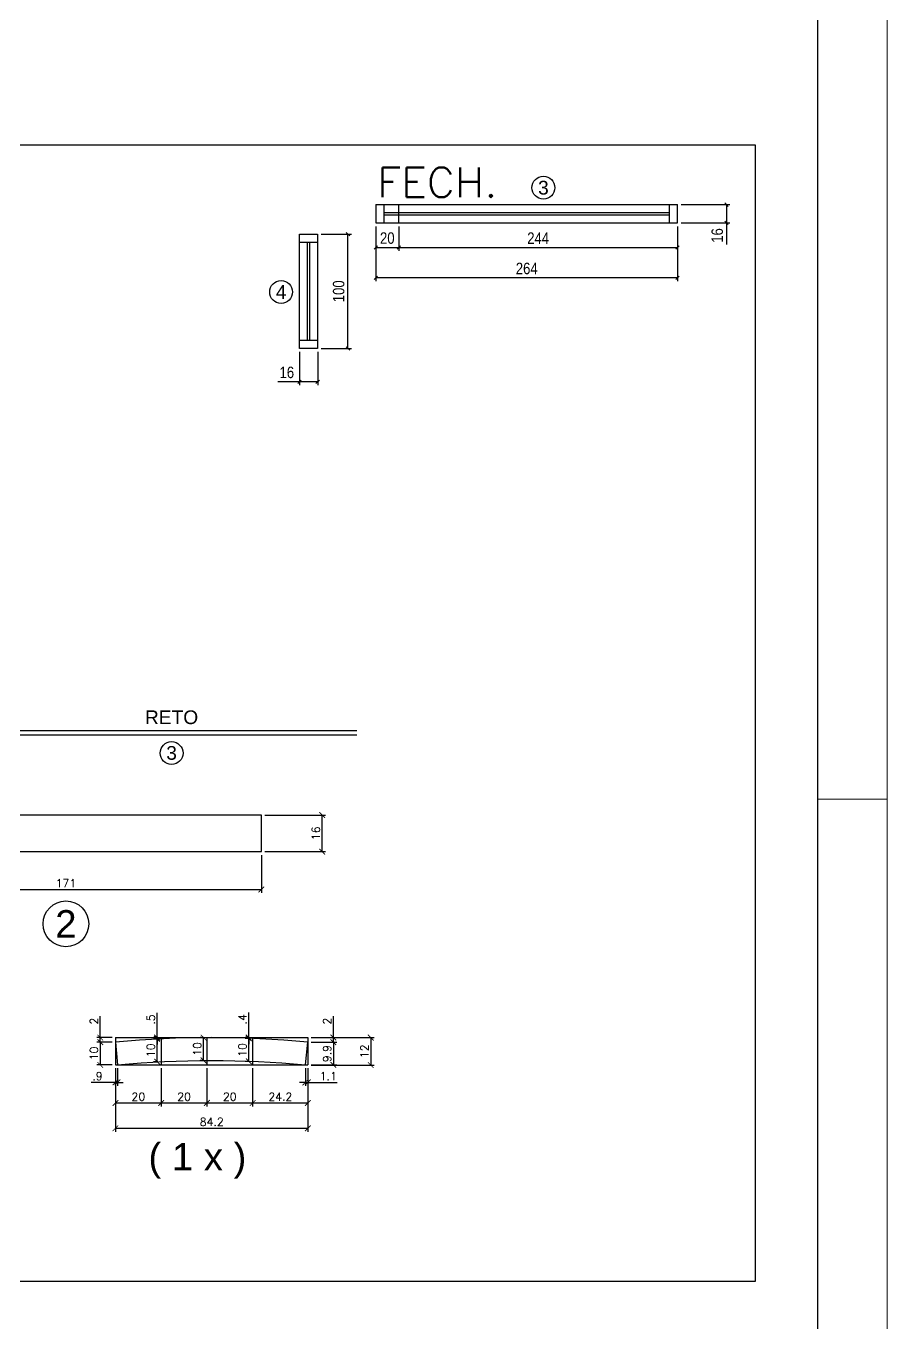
# Model space of a CAD drawing. Extents: x 4150 to 8661, y -614 to 3008.
# Drawn here: x 7908 to 8661, y 739 to 1873 of the extents above; entities that cross this region are included whole.
import ezdxf
from ezdxf.enums import TextEntityAlignment as Align

# ---------------------------------------------------------------- set-up
doc = ezdxf.new("R2010")
doc.units = 0
doc.header["$PDMODE"] = 34
for name, color, linetype in [('COTA', 241, 'Continuous'), ('Painéis', 200, 'Continuous'), ('Romaneio', 10, 'Continuous'), ('SARR_2.2x7', 40, 'Continuous')]:
    doc.layers.add(name, color=color, linetype=linetype)
doc.layers.add('FOLHA', color=255, linetype='Continuous', lineweight=5)
doc.layers.add('Texto Seção', color=7, linetype='Continuous', lineweight=15)
doc.styles.add('ARIAL', font='arial.ttf')
doc.styles.add('COTA TECNICA', font='techl___.ttf', dxfattribs={"height": 10})
doc.styles.add('REGUA-120', font='ROMANS.shx', dxfattribs={"height": 15})
doc.styles.add('ROMANS', font='romans.shx')
doc.dimstyles.new('Cota Seção (2x)', dxfattribs={"dimtxt": 7, "dimasz": 5, "dimexe": 3, "dimexo": 3, "dimgap": 2, "dimtad": 3, "dimdec": 1, "dimlfac": 0.5, "dimzin": 12, "dimdsep": 46, "dimtxsty": 'ROMANS', "dimblk": 'ARCHTICK', "dimcen": 0, "dimclrd": 4, "dimclre": 4, "dimclrt": 1, "dimadec": 1, "dimazin": 3, "dimtfac": 1, "dimtdec": 1, "dimtmove": 0, "dimatfit": 3, "dimldrblk": 'OBLIQUE', "dimfxl": 1, "dimtolj": 1, "dimtzin": 12, "dimarcsym": 0})
doc.dimstyles.new('PAINEL', dxfattribs={"dimtxt": 10, "dimasz": 3, "dimexe": 3, "dimexo": 3, "dimgap": 3, "dimtad": 1, "dimdec": 1, "dimzin": 12, "dimdsep": 46, "dimtxsty": 'COTA TECNICA', "dimblk1": 'OBLIQUE', "dimblk2": 'OBLIQUE', "dimsah": 1, "dimcen": 0.9, "dimclrd": 4, "dimclre": 4, "dimclrt": 240, "dimadec": 1, "dimazin": 3, "dimtfac": 1, "dimtdec": 1, "dimtmove": 0, "dimatfit": 3, "dimfxl": 1, "dimtolj": 1, "dimtzin": 12, "dimarcsym": 0})

# ---------------------------------------------------------------- blocks, each defined once
blk = doc.blocks.new('_ArchTick')
at = {"color": 0, "linetype": 'ByBlock', "const_width": 0.15}
blk.add_lwpolyline([(-0.5, -0.5), (0.5, 0.5)], dxfattribs=at)
blk = doc.blocks.new('*D302')
at = {"layer": 'COTA', "color": 4, "lineweight": -2, "transparency": 16777216}
for p, q in [((7772, 1148), (7772, 1114.9)), ((8114, 1148), (8114, 1114.9)), ((7772, 1117.9), (8114, 1117.9))]:
    blk.add_line(p, q, dxfattribs=at)
at = {"layer": 'Defpoints', "color": 0, "transparency": 16777216}
for p in [(7772, 1151), (8114, 1151), (8114, 1117.9)]:
    blk.add_point(p, dxfattribs=at)
at = {"layer": 'COTA', "color": 4, "lineweight": -2, "transparency": 16777216, "xscale": 5, "yscale": 5, "zscale": 5, "rotation": 180}
blk.add_blockref('_ArchTick', (7772, 1117.9), dxfattribs=at)
at = {"layer": 'COTA', "color": 4, "lineweight": -2, "transparency": 16777216, "xscale": 5, "yscale": 5, "zscale": 5}
blk.add_blockref('_ArchTick', (8114, 1117.9), dxfattribs=at)
at = {"layer": 'COTA', "color": 1, "transparency": 16777216, "insert": (7943, 1123.4), "char_height": 7, "attachment_point": 5, "style": 'ROMANS'}
blk.add_mtext('\\A1;171', dxfattribs=at)
blk = doc.blocks.new('_Oblique')
at = {"color": 0, "linetype": 'ByBlock', "lineweight": -2}
blk.add_line((-0.5, -0.5), (0.5, 0.5), dxfattribs=at)
blk = doc.blocks.new('*D303')
at = {"layer": 'COTA', "color": 4, "lineweight": -2, "transparency": 16777216}
for p, q in [((8117, 1183), (8170.2, 1183)), ((8167.2, 1151), (8167.2, 1183)), ((8117, 1151), (8170.2, 1151))]:
    blk.add_line(p, q, dxfattribs=at)
at = {"layer": 'Defpoints', "color": 0, "transparency": 16777216}
for p in [(8114, 1183), (8167.2, 1183), (8114, 1151)]:
    blk.add_point(p, dxfattribs=at)
at = {"layer": 'COTA', "color": 4, "lineweight": -2, "transparency": 16777216, "xscale": 5, "yscale": 5, "zscale": 5}
for p, rotation in [((8167.2, 1183), 90), ((8167.2, 1151), 270)]:
    blk.add_blockref('_ArchTick', p, dxfattribs=dict(at, rotation=rotation))
at = {"layer": 'COTA', "color": 1, "transparency": 16777216, "insert": (8161.7, 1167), "char_height": 7, "attachment_point": 5, "rotation": 90, "style": 'ROMANS'}
blk.add_mtext('\\A1;16', dxfattribs=at)
blk = doc.blocks.new('*D304')
at = {"layer": 'COTA', "color": 4, "lineweight": -2, "transparency": 16777216}
for p, q in [((8166.3, 1691.1), (8192.8, 1691.1)), ((8189.8, 1591.1), (8189.8, 1691.1)), ((8166.3, 1591.1), (8192.8, 1591.1))]:
    blk.add_line(p, q, dxfattribs=at)
at = {"layer": 'Defpoints', "color": 0, "transparency": 16777216}
for p in [(8163.3, 1691.1), (8189.8, 1691.1), (8163.3, 1591.1)]:
    blk.add_point(p, dxfattribs=at)
at = {"layer": 'COTA', "color": 4, "lineweight": -2, "transparency": 16777216, "xscale": 3, "yscale": 3, "zscale": 3}
for p, rotation in [((8189.8, 1691.1), 90), ((8189.8, 1591.1), 270)]:
    blk.add_blockref('_Oblique', p, dxfattribs=dict(at, rotation=rotation))
at = {"layer": 'COTA', "color": 240, "transparency": 16777216, "insert": (8181.7, 1641.1), "char_height": 10, "attachment_point": 5, "rotation": 90, "style": 'COTA TECNICA'}
blk.add_mtext('\\A1;100', dxfattribs=at)
blk = doc.blocks.new('*D305')
at = {"layer": 'COTA', "color": 4, "lineweight": -2, "transparency": 16777216}
for p, q in [((8147.3, 1588.1), (8147.3, 1559)), ((8163.3, 1588.1), (8163.3, 1559)), ((8147.3, 1562), (8128.3, 1562)), ((8163.3, 1562), (8147.3, 1562))]:
    blk.add_line(p, q, dxfattribs=at)
at = {"layer": 'Defpoints', "color": 0, "transparency": 16777216}
for p in [(8147.3, 1591.1), (8163.3, 1591.1), (8147.3, 1562)]:
    blk.add_point(p, dxfattribs=at)
at = {"layer": 'COTA', "color": 4, "lineweight": -2, "transparency": 16777216, "xscale": 3, "yscale": 3, "zscale": 3, "rotation": 180}
blk.add_blockref('_Oblique', (8147.3, 1562), dxfattribs=at)
at = {"layer": 'COTA', "color": 4, "lineweight": -2, "transparency": 16777216, "xscale": 3, "yscale": 3, "zscale": 3}
blk.add_blockref('_Oblique', (8163.3, 1562), dxfattribs=at)
at = {"layer": 'COTA', "color": 240, "transparency": 16777216, "insert": (8136.3, 1570.1), "char_height": 10, "attachment_point": 5, "style": 'COTA TECNICA'}
blk.add_mtext('\\A1;16', dxfattribs=at)
blk = doc.blocks.new('*D306')
at = {"layer": 'COTA', "color": 4, "lineweight": -2, "transparency": 16777216}
for p, q in [((8214.2, 1697.9), (8214.2, 1649.9)), ((8478.2, 1697.9), (8478.2, 1649.9)), ((8478.2, 1652.9), (8214.2, 1652.9))]:
    blk.add_line(p, q, dxfattribs=at)
at = {"layer": 'Defpoints', "color": 0, "transparency": 16777216}
for p in [(8214.2, 1700.9), (8478.2, 1700.9), (8214.2, 1652.9)]:
    blk.add_point(p, dxfattribs=at)
at = {"layer": 'COTA', "color": 4, "lineweight": -2, "transparency": 16777216, "xscale": 3, "yscale": 3, "zscale": 3, "rotation": 180}
blk.add_blockref('_Oblique', (8214.2, 1652.9), dxfattribs=at)
at = {"layer": 'COTA', "color": 4, "lineweight": -2, "transparency": 16777216, "xscale": 3, "yscale": 3, "zscale": 3}
blk.add_blockref('_Oblique', (8478.2, 1652.9), dxfattribs=at)
at = {"layer": 'COTA', "color": 240, "transparency": 16777216, "insert": (8346.2, 1661), "char_height": 10, "attachment_point": 5, "style": 'COTA TECNICA'}
blk.add_mtext('\\A1;264', dxfattribs=at)
blk = doc.blocks.new('*D307')
at = {"layer": 'COTA', "color": 4, "lineweight": -2, "transparency": 16777216}
for p, q in [((8481.2, 1716.9), (8524, 1716.9)), ((8521, 1716.9), (8521, 1700.9)), ((8481.2, 1700.9), (8524, 1700.9)), ((8521, 1700.9), (8521, 1681.9))]:
    blk.add_line(p, q, dxfattribs=at)
at = {"layer": 'Defpoints', "color": 0, "transparency": 16777216}
for p in [(8478.2, 1716.9), (8478.2, 1700.9), (8521, 1700.9)]:
    blk.add_point(p, dxfattribs=at)
at = {"layer": 'COTA', "color": 4, "lineweight": -2, "transparency": 16777216, "xscale": 3, "yscale": 3, "zscale": 3}
for p, rotation in [((8521, 1716.9), 90), ((8521, 1700.9), 270)]:
    blk.add_blockref('_Oblique', p, dxfattribs=dict(at, rotation=rotation))
at = {"layer": 'COTA', "color": 240, "transparency": 16777216, "insert": (8512.9, 1689.9), "char_height": 10, "attachment_point": 5, "rotation": 90, "style": 'COTA TECNICA'}
blk.add_mtext('\\A1;16', dxfattribs=at)
blk = doc.blocks.new('*D308')
at = {"layer": 'COTA', "color": 4, "lineweight": -2, "transparency": 16777216}
for p, q in [((8214.2, 1697.9), (8214.2, 1676.5)), ((8234.2, 1697.9), (8234.2, 1676.5)), ((8214.2, 1679.5), (8234.2, 1679.5))]:
    blk.add_line(p, q, dxfattribs=at)
at = {"layer": 'Defpoints', "color": 0, "transparency": 16777216}
for p in [(8214.2, 1700.9), (8234.2, 1700.9), (8234.2, 1679.5)]:
    blk.add_point(p, dxfattribs=at)
at = {"layer": 'COTA', "color": 4, "lineweight": -2, "transparency": 16777216, "xscale": 3, "yscale": 3, "zscale": 3, "rotation": 180}
blk.add_blockref('_Oblique', (8214.2, 1679.5), dxfattribs=at)
at = {"layer": 'COTA', "color": 4, "lineweight": -2, "transparency": 16777216, "xscale": 3, "yscale": 3, "zscale": 3}
blk.add_blockref('_Oblique', (8234.2, 1679.5), dxfattribs=at)
at = {"layer": 'COTA', "color": 240, "transparency": 16777216, "insert": (8224.2, 1687.6), "char_height": 10, "attachment_point": 5, "style": 'COTA TECNICA'}
blk.add_mtext('\\A1;20', dxfattribs=at)
blk = doc.blocks.new('*D309')
at = {"layer": 'COTA', "color": 4, "lineweight": -2, "transparency": 16777216}
for p, q in [((8234.2, 1697.9), (8234.2, 1676.5)), ((8478.2, 1697.9), (8478.2, 1676.5)), ((8234.2, 1679.5), (8478.2, 1679.5))]:
    blk.add_line(p, q, dxfattribs=at)
at = {"layer": 'Defpoints', "color": 0, "transparency": 16777216}
for p in [(8234.2, 1700.9), (8478.2, 1700.9), (8478.2, 1679.5)]:
    blk.add_point(p, dxfattribs=at)
at = {"layer": 'COTA', "color": 4, "lineweight": -2, "transparency": 16777216, "xscale": 3, "yscale": 3, "zscale": 3, "rotation": 180}
blk.add_blockref('_Oblique', (8234.2, 1679.5), dxfattribs=at)
at = {"layer": 'COTA', "color": 4, "lineweight": -2, "transparency": 16777216, "xscale": 3, "yscale": 3, "zscale": 3}
blk.add_blockref('_Oblique', (8478.2, 1679.5), dxfattribs=at)
at = {"layer": 'COTA', "color": 240, "transparency": 16777216, "insert": (8356.2, 1687.6), "char_height": 10, "attachment_point": 5, "style": 'COTA TECNICA'}
blk.add_mtext('\\A1;244', dxfattribs=at)
blk = doc.blocks.new('*D348')
at = {"layer": 'COTA', "color": 4, "lineweight": -2, "transparency": 16777216}
for p, q in [((7986.4, 961.5), (7986.4, 906.1)), ((8154.7, 961.5), (8154.7, 906.1)), ((7986.4, 909.1), (8154.7, 909.1))]:
    blk.add_line(p, q, dxfattribs=at)
at = {"layer": 'Defpoints', "color": 0, "transparency": 16777216}
for p in [(7986.4, 964.5), (8154.7, 964.5), (8154.7, 909.1)]:
    blk.add_point(p, dxfattribs=at)
at = {"layer": 'COTA', "color": 4, "lineweight": -2, "transparency": 16777216, "xscale": 5, "yscale": 5, "zscale": 5, "rotation": 180}
blk.add_blockref('_ArchTick', (7986.4, 909.1), dxfattribs=at)
at = {"layer": 'COTA', "color": 4, "lineweight": -2, "transparency": 16777216, "xscale": 5, "yscale": 5, "zscale": 5}
blk.add_blockref('_ArchTick', (8154.7, 909.1), dxfattribs=at)
at = {"layer": 'COTA', "color": 1, "transparency": 16777216, "insert": (8070.6, 914.6), "char_height": 7, "attachment_point": 5, "style": 'ROMANS'}
blk.add_mtext('\\A1;84.2', dxfattribs=at)
blk = doc.blocks.new('*D349')
at = {"layer": 'COTA', "color": 4, "lineweight": -2, "transparency": 16777216}
for p, q in [((7986.4, 961.5), (7986.4, 946.2)), ((7988.2, 961.5), (7988.2, 946.2)), ((7986.4, 949.2), (7965, 949.2)), ((7988.2, 949.2), (7986.4, 949.2)), ((7988.2, 949.2), (7993.2, 949.2))]:
    blk.add_line(p, q, dxfattribs=at)
at = {"layer": 'Defpoints', "color": 0, "transparency": 16777216}
for p in [(7986.4, 964.5), (7988.2, 964.5), (7986.4, 949.2)]:
    blk.add_point(p, dxfattribs=at)
at = {"layer": 'COTA', "color": 4, "lineweight": -2, "transparency": 16777216, "xscale": 5, "yscale": 5, "zscale": 5}
blk.add_blockref('_ArchTick', (7986.4, 949.2), dxfattribs=at)
at = {"layer": 'COTA', "color": 4, "lineweight": -2, "transparency": 16777216, "xscale": 5, "yscale": 5, "zscale": 5, "rotation": 180}
blk.add_blockref('_ArchTick', (7988.2, 949.2), dxfattribs=at)
at = {"layer": 'COTA', "color": 1, "transparency": 16777216, "insert": (7970.7, 954.7), "char_height": 7, "attachment_point": 5, "style": 'ROMANS'}
blk.add_mtext('\\A1;.9', dxfattribs=at)
blk = doc.blocks.new('*D350')
at = {"layer": 'COTA', "color": 4, "lineweight": -2, "transparency": 16777216}
for p, q in [((8152.5, 961.5), (8152.5, 946.2)), ((8154.7, 961.5), (8154.7, 946.2)), ((8152.5, 949.2), (8147.5, 949.2)), ((8152.5, 949.2), (8154.7, 949.2)), ((8154.7, 949.2), (8180.4, 949.2))]:
    blk.add_line(p, q, dxfattribs=at)
at = {"layer": 'Defpoints', "color": 0, "transparency": 16777216}
for p in [(8152.5, 964.5), (8154.7, 964.5), (8154.7, 949.2)]:
    blk.add_point(p, dxfattribs=at)
at = {"layer": 'COTA', "color": 4, "lineweight": -2, "transparency": 16777216, "xscale": 5, "yscale": 5, "zscale": 5}
blk.add_blockref('_ArchTick', (8152.5, 949.2), dxfattribs=at)
at = {"layer": 'COTA', "color": 4, "lineweight": -2, "transparency": 16777216, "xscale": 5, "yscale": 5, "zscale": 5, "rotation": 180}
blk.add_blockref('_ArchTick', (8154.7, 949.2), dxfattribs=at)
at = {"layer": 'COTA', "color": 1, "transparency": 16777216, "insert": (8172.6, 954.7), "char_height": 7, "attachment_point": 5, "style": 'ROMANS'}
blk.add_mtext('\\A1;1.1', dxfattribs=at)
blk = doc.blocks.new('*D351')
at = {"layer": 'COTA', "color": 4, "lineweight": -2, "transparency": 16777216}
for p, q in [((7986.4, 961.5), (7986.4, 928.2)), ((8026.4, 961.5), (8026.4, 928.2)), ((7986.4, 931.2), (8026.4, 931.2))]:
    blk.add_line(p, q, dxfattribs=at)
at = {"layer": 'Defpoints', "color": 0, "transparency": 16777216}
for p in [(7986.4, 964.5), (8026.4, 964.5), (8026.4, 931.2)]:
    blk.add_point(p, dxfattribs=at)
at = {"layer": 'COTA', "color": 4, "lineweight": -2, "transparency": 16777216, "xscale": 5, "yscale": 5, "zscale": 5, "rotation": 180}
blk.add_blockref('_ArchTick', (7986.4, 931.2), dxfattribs=at)
at = {"layer": 'COTA', "color": 4, "lineweight": -2, "transparency": 16777216, "xscale": 5, "yscale": 5, "zscale": 5}
blk.add_blockref('_ArchTick', (8026.4, 931.2), dxfattribs=at)
at = {"layer": 'COTA', "color": 1, "transparency": 16777216, "insert": (8006.4, 936.7), "char_height": 7, "attachment_point": 5, "style": 'ROMANS'}
blk.add_mtext('\\A1;20', dxfattribs=at)
blk = doc.blocks.new('*D352')
at = {"layer": 'COTA', "color": 4, "lineweight": -2, "transparency": 16777216}
for p, q in [((8026.4, 961.5), (8026.4, 928.2)), ((8066.4, 961.5), (8066.4, 928.2)), ((8026.4, 931.2), (8066.4, 931.2))]:
    blk.add_line(p, q, dxfattribs=at)
at = {"layer": 'Defpoints', "color": 0, "transparency": 16777216}
for p in [(8026.4, 964.5), (8066.4, 964.5), (8066.4, 931.2)]:
    blk.add_point(p, dxfattribs=at)
at = {"layer": 'COTA', "color": 4, "lineweight": -2, "transparency": 16777216, "xscale": 5, "yscale": 5, "zscale": 5, "rotation": 180}
blk.add_blockref('_ArchTick', (8026.4, 931.2), dxfattribs=at)
at = {"layer": 'COTA', "color": 4, "lineweight": -2, "transparency": 16777216, "xscale": 5, "yscale": 5, "zscale": 5}
blk.add_blockref('_ArchTick', (8066.4, 931.2), dxfattribs=at)
at = {"layer": 'COTA', "color": 1, "transparency": 16777216, "insert": (8046.4, 936.7), "char_height": 7, "attachment_point": 5, "style": 'ROMANS'}
blk.add_mtext('\\A1;20', dxfattribs=at)
blk = doc.blocks.new('*D353')
at = {"layer": 'COTA', "color": 4, "lineweight": -2, "transparency": 16777216}
for p, q in [((8066.4, 961.5), (8066.4, 928.2)), ((8106.4, 961.5), (8106.4, 928.2)), ((8066.4, 931.2), (8106.4, 931.2))]:
    blk.add_line(p, q, dxfattribs=at)
at = {"layer": 'Defpoints', "color": 0, "transparency": 16777216}
for p in [(8066.4, 964.5), (8106.4, 964.5), (8106.4, 931.2)]:
    blk.add_point(p, dxfattribs=at)
at = {"layer": 'COTA', "color": 4, "lineweight": -2, "transparency": 16777216, "xscale": 5, "yscale": 5, "zscale": 5, "rotation": 180}
blk.add_blockref('_ArchTick', (8066.4, 931.2), dxfattribs=at)
at = {"layer": 'COTA', "color": 4, "lineweight": -2, "transparency": 16777216, "xscale": 5, "yscale": 5, "zscale": 5}
blk.add_blockref('_ArchTick', (8106.4, 931.2), dxfattribs=at)
at = {"layer": 'COTA', "color": 1, "transparency": 16777216, "insert": (8086.4, 936.7), "char_height": 7, "attachment_point": 5, "style": 'ROMANS'}
blk.add_mtext('\\A1;20', dxfattribs=at)
blk = doc.blocks.new('*D354')
at = {"layer": 'COTA', "color": 4, "lineweight": -2, "transparency": 16777216}
for p, q in [((8106.4, 961.5), (8106.4, 928.2)), ((8154.7, 961.5), (8154.7, 928.2)), ((8106.4, 931.2), (8154.7, 931.2))]:
    blk.add_line(p, q, dxfattribs=at)
at = {"layer": 'Defpoints', "color": 0, "transparency": 16777216}
for p in [(8106.4, 964.5), (8154.7, 964.5), (8154.7, 931.2)]:
    blk.add_point(p, dxfattribs=at)
at = {"layer": 'COTA', "color": 4, "lineweight": -2, "transparency": 16777216, "xscale": 5, "yscale": 5, "zscale": 5, "rotation": 180}
blk.add_blockref('_ArchTick', (8106.4, 931.2), dxfattribs=at)
at = {"layer": 'COTA', "color": 4, "lineweight": -2, "transparency": 16777216, "xscale": 5, "yscale": 5, "zscale": 5}
blk.add_blockref('_ArchTick', (8154.7, 931.2), dxfattribs=at)
at = {"layer": 'COTA', "color": 1, "transparency": 16777216, "insert": (8130.6, 936.7), "char_height": 7, "attachment_point": 5, "style": 'ROMANS'}
blk.add_mtext('\\A1;24.2', dxfattribs=at)
blk = doc.blocks.new('*D355')
at = {"layer": 'COTA', "color": 4, "lineweight": -2, "transparency": 16777216}
for p, q in [((7983.4, 984.4), (7970.1, 984.4)), ((7973.1, 984.4), (7973.1, 964.5)), ((7983.4, 964.5), (7970.1, 964.5))]:
    blk.add_line(p, q, dxfattribs=at)
at = {"layer": 'Defpoints', "color": 0, "transparency": 16777216}
for p in [(7986.4, 984.4), (7973.1, 964.5), (7986.4, 964.5)]:
    blk.add_point(p, dxfattribs=at)
at = {"layer": 'COTA', "color": 4, "lineweight": -2, "transparency": 16777216, "xscale": 5, "yscale": 5, "zscale": 5}
for p, rotation in [((7973.1, 984.4), 90), ((7973.1, 964.5), 270)]:
    blk.add_blockref('_ArchTick', p, dxfattribs=dict(at, rotation=rotation))
at = {"layer": 'COTA', "color": 1, "transparency": 16777216, "insert": (7967.6, 974.5), "char_height": 7, "attachment_point": 5, "rotation": 90, "style": 'ROMANS'}
blk.add_mtext('\\A1;10', dxfattribs=at)
blk = doc.blocks.new('*D343')
at = {"layer": 'COTA', "color": 4, "lineweight": -2, "transparency": 16777216}
for p, q in [((7973.1, 988.4), (7973.1, 1007)), ((7983.4, 988.4), (7970.1, 988.4)), ((7973.1, 984.4), (7973.1, 988.4)), ((7983.4, 984.4), (7970.1, 984.4)), ((7973.1, 984.4), (7973.1, 979.4))]:
    blk.add_line(p, q, dxfattribs=at)
at = {"layer": 'Defpoints', "color": 0, "transparency": 16777216}
for p in [(7973.1, 988.4), (7986.4, 988.4), (7986.4, 984.4)]:
    blk.add_point(p, dxfattribs=at)
at = {"layer": 'COTA', "color": 4, "lineweight": -2, "transparency": 16777216, "xscale": 5, "yscale": 5, "zscale": 5}
for p, rotation in [((7973.1, 988.4), 270), ((7973.1, 984.4), 90)]:
    blk.add_blockref('_ArchTick', p, dxfattribs=dict(at, rotation=rotation))
at = {"layer": 'COTA', "color": 1, "transparency": 16777216, "insert": (7967.6, 1002.7), "char_height": 7, "attachment_point": 5, "rotation": 90, "style": 'ROMANS'}
blk.add_mtext('\\A1;2', dxfattribs=at)
blk = doc.blocks.new('*D344')
at = {"layer": 'COTA', "color": 4, "lineweight": -2, "transparency": 16777216}
for p, q in [((8023.4, 987.3), (8019.8, 987.3)), ((8022.8, 967.3), (8022.8, 987.3)), ((8023.4, 967.3), (8019.8, 967.3))]:
    blk.add_line(p, q, dxfattribs=at)
at = {"layer": 'Defpoints', "color": 0, "transparency": 16777216}
for p in [(8022.8, 987.3), (8026.4, 987.3), (8026.4, 967.3)]:
    blk.add_point(p, dxfattribs=at)
at = {"layer": 'COTA', "color": 4, "lineweight": -2, "transparency": 16777216, "xscale": 5, "yscale": 5, "zscale": 5}
for p, rotation in [((8022.8, 987.3), 90), ((8022.8, 967.3), 270)]:
    blk.add_blockref('_ArchTick', p, dxfattribs=dict(at, rotation=rotation))
at = {"layer": 'COTA', "color": 1, "transparency": 16777216, "insert": (8017.3, 977.3), "char_height": 7, "attachment_point": 5, "rotation": 90, "style": 'ROMANS'}
blk.add_mtext('\\A1;10', dxfattribs=at)
blk = doc.blocks.new('*D345')
at = {"layer": 'COTA', "color": 4, "lineweight": -2, "transparency": 16777216}
for p, q in [((8022.8, 988.4), (8022.8, 1010)), ((8023.4, 988.4), (8019.8, 988.4)), ((8023.4, 987.3), (8019.8, 987.3)), ((8022.8, 987.3), (8022.8, 988.4)), ((8022.8, 987.3), (8022.8, 982.3))]:
    blk.add_line(p, q, dxfattribs=at)
at = {"layer": 'Defpoints', "color": 0, "transparency": 16777216}
for p in [(8022.8, 988.4), (8026.4, 988.4), (8026.4, 987.3)]:
    blk.add_point(p, dxfattribs=at)
at = {"layer": 'COTA', "color": 4, "lineweight": -2, "transparency": 16777216, "xscale": 5, "yscale": 5, "zscale": 5}
for p, rotation in [((8022.8, 988.4), 270), ((8022.8, 987.3), 90)]:
    blk.add_blockref('_ArchTick', p, dxfattribs=dict(at, rotation=rotation))
at = {"layer": 'COTA', "color": 1, "transparency": 16777216, "insert": (8017.3, 1004.2), "char_height": 7, "attachment_point": 5, "rotation": 90, "style": 'ROMANS'}
blk.add_mtext('\\A1;.5', dxfattribs=at)
blk = doc.blocks.new('*D346')
at = {"layer": 'COTA', "color": 4, "lineweight": -2, "transparency": 16777216}
for p, q in [((8063.4, 988.4), (8060.5, 988.4)), ((8063.5, 968.4), (8063.5, 988.4)), ((8063.4, 968.4), (8060.5, 968.4))]:
    blk.add_line(p, q, dxfattribs=at)
at = {"layer": 'Defpoints', "color": 0, "transparency": 16777216}
for p in [(8063.5, 988.4), (8066.4, 988.4), (8066.4, 968.4)]:
    blk.add_point(p, dxfattribs=at)
at = {"layer": 'COTA', "color": 4, "lineweight": -2, "transparency": 16777216, "xscale": 5, "yscale": 5, "zscale": 5}
for p, rotation in [((8063.5, 988.4), 90), ((8063.5, 968.4), 270)]:
    blk.add_blockref('_ArchTick', p, dxfattribs=dict(at, rotation=rotation))
at = {"layer": 'COTA', "color": 1, "transparency": 16777216, "insert": (8058, 978.4), "char_height": 7, "attachment_point": 5, "rotation": 90, "style": 'ROMANS'}
blk.add_mtext('\\A1;10', dxfattribs=at)
blk = doc.blocks.new('*D347')
at = {"layer": 'COTA', "color": 4, "lineweight": -2, "transparency": 16777216}
for p, q in [((8103.4, 987.6), (8100, 987.6)), ((8103, 967.6), (8103, 987.6)), ((8103.4, 967.6), (8100, 967.6))]:
    blk.add_line(p, q, dxfattribs=at)
at = {"layer": 'Defpoints', "color": 0, "transparency": 16777216}
for p in [(8103, 987.6), (8106.4, 987.6), (8106.4, 967.6)]:
    blk.add_point(p, dxfattribs=at)
at = {"layer": 'COTA', "color": 4, "lineweight": -2, "transparency": 16777216, "xscale": 5, "yscale": 5, "zscale": 5}
for p, rotation in [((8103, 987.6), 90), ((8103, 967.6), 270)]:
    blk.add_blockref('_ArchTick', p, dxfattribs=dict(at, rotation=rotation))
at = {"layer": 'COTA', "color": 1, "transparency": 16777216, "insert": (8097.5, 977.6), "char_height": 7, "attachment_point": 5, "rotation": 90, "style": 'ROMANS'}
blk.add_mtext('\\A1;10', dxfattribs=at)
blk = doc.blocks.new('*D356')
at = {"layer": 'COTA', "color": 4, "lineweight": -2, "transparency": 16777216}
for p, q in [((8103, 988.4), (8103, 1010.4)), ((8103.4, 988.4), (8100, 988.4)), ((8103.4, 987.6), (8100, 987.6)), ((8103, 987.6), (8103, 988.4)), ((8103, 987.6), (8103, 982.6))]:
    blk.add_line(p, q, dxfattribs=at)
at = {"layer": 'Defpoints', "color": 0, "transparency": 16777216}
for p in [(8103, 988.4), (8106.4, 988.4), (8106.4, 987.6)]:
    blk.add_point(p, dxfattribs=at)
at = {"layer": 'COTA', "color": 4, "lineweight": -2, "transparency": 16777216, "xscale": 5, "yscale": 5, "zscale": 5}
for p, rotation in [((8103, 988.4), 270), ((8103, 987.6), 90)]:
    blk.add_blockref('_ArchTick', p, dxfattribs=dict(at, rotation=rotation))
at = {"layer": 'COTA', "color": 1, "transparency": 16777216, "insert": (8097.5, 1004.4), "char_height": 7, "attachment_point": 5, "rotation": 90, "style": 'ROMANS'}
blk.add_mtext('\\A1;.4', dxfattribs=at)
blk = doc.blocks.new('*D357')
at = {"layer": 'COTA', "color": 4, "lineweight": -2, "transparency": 16777216}
for p, q in [((8157.7, 984.4), (8180, 984.4)), ((8177, 984.4), (8177, 964.5)), ((8157.7, 964.5), (8180, 964.5))]:
    blk.add_line(p, q, dxfattribs=at)
at = {"layer": 'Defpoints', "color": 0, "transparency": 16777216}
for p in [(8154.7, 984.4), (8154.7, 964.5), (8177, 964.5)]:
    blk.add_point(p, dxfattribs=at)
at = {"layer": 'COTA', "color": 4, "lineweight": -2, "transparency": 16777216, "xscale": 5, "yscale": 5, "zscale": 5}
for p, rotation in [((8177, 984.4), 90), ((8177, 964.5), 270)]:
    blk.add_blockref('_ArchTick', p, dxfattribs=dict(at, rotation=rotation))
at = {"layer": 'COTA', "color": 1, "transparency": 16777216, "insert": (8171.5, 974.4), "char_height": 7, "attachment_point": 5, "rotation": 90, "style": 'ROMANS'}
blk.add_mtext('\\A1;9.9', dxfattribs=at)
blk = doc.blocks.new('*D358')
at = {"layer": 'COTA', "color": 4, "lineweight": -2, "transparency": 16777216}
for p, q in [((8177, 988.4), (8177, 1007)), ((8157.7, 988.4), (8180, 988.4)), ((8177, 984.4), (8177, 988.4)), ((8157.7, 984.4), (8180, 984.4)), ((8177, 984.4), (8177, 979.4))]:
    blk.add_line(p, q, dxfattribs=at)
at = {"layer": 'Defpoints', "color": 0, "transparency": 16777216}
for p in [(8154.7, 988.4), (8177, 988.4), (8154.7, 984.4)]:
    blk.add_point(p, dxfattribs=at)
at = {"layer": 'COTA', "color": 4, "lineweight": -2, "transparency": 16777216, "xscale": 5, "yscale": 5, "zscale": 5}
for p, rotation in [((8177, 988.4), 270), ((8177, 984.4), 90)]:
    blk.add_blockref('_ArchTick', p, dxfattribs=dict(at, rotation=rotation))
at = {"layer": 'COTA', "color": 1, "transparency": 16777216, "insert": (8171.5, 1002.7), "char_height": 7, "attachment_point": 5, "rotation": 90, "style": 'ROMANS'}
blk.add_mtext('\\A1;2', dxfattribs=at)
blk = doc.blocks.new('*D359')
at = {"layer": 'COTA', "color": 4, "lineweight": -2, "transparency": 16777216}
for p, q in [((8157.7, 988.4), (8212.7, 988.4)), ((8209.7, 988.4), (8209.7, 964.4)), ((8157.7, 964.4), (8212.7, 964.4))]:
    blk.add_line(p, q, dxfattribs=at)
at = {"layer": 'Defpoints', "color": 0, "transparency": 16777216}
for p in [(8154.7, 988.4), (8154.7, 964.4), (8209.7, 964.4)]:
    blk.add_point(p, dxfattribs=at)
at = {"layer": 'COTA', "color": 4, "lineweight": -2, "transparency": 16777216, "xscale": 5, "yscale": 5, "zscale": 5}
for p, rotation in [((8209.7, 988.4), 90), ((8209.7, 964.4), 270)]:
    blk.add_blockref('_ArchTick', p, dxfattribs=dict(at, rotation=rotation))
at = {"layer": 'COTA', "color": 1, "transparency": 16777216, "insert": (8204.2, 976.4), "char_height": 7, "attachment_point": 5, "rotation": 90, "style": 'ROMANS'}
blk.add_mtext('\\A1;12', dxfattribs=at)

msp = doc.modelspace()

# ---------------------------------------------------------------- linework, layer by layer
at = {"color": 30}
msp.add_line((8600.49, 2946.69), (8600.49, -552.63), dxfattribs=at)
msp.add_lwpolyline([(8154.74, 984.39, 0.0469784), (7986.37, 984.42), (7988.24, 964.51, -0.0468729), (8152.5, 964.51)], format="xyb", close=True)
at = {"layer": 'COTA'}
for p, q in [((7986.37, 988.36), (8154.74, 988.36)), ((7986.37, 988.36), (7986.37, 964.51)), ((8026.37, 988.36), (8026.37, 964.51)), ((8066.37, 988.36), (8066.37, 964.51)), ((8106.37, 988.36), (8106.37, 964.51)), ((8154.74, 988.36), (8154.74, 964.51)), ((7986.37, 964.51), (8154.74, 964.51))]:
    msp.add_line(p, q, dxfattribs=at)
msp.add_lwpolyline([(7164.09, 1769.15), (8546.02, 1769.15), (8546.02, 774.92), (7164.09, 774.92)], close=True, dxfattribs=at)
at = {"layer": 'FOLHA'}
for p, q in [((8661.45, 3007.66), (8661.45, -613.6)), ((8661.45, 1197.03), (8600.49, 1197.03))]:
    msp.add_line(p, q, dxfattribs=at)
at = {"layer": 'Painéis'}
for p, q in [((8214.21, 1716.89), (8478.21, 1716.89)), ((8214.21, 1716.89), (8214.21, 1700.89)), ((8234.21, 1700.89), (8234.21, 1716.89)), ((8478.21, 1700.89), (8478.21, 1716.89)), ((8147.27, 1591.13), (8147.27, 1691.13)), ((8147.27, 1691.13), (8163.27, 1691.13)), ((8163.27, 1691.13), (8163.27, 1591.13)), ((8214.21, 1700.89), (8478.21, 1700.89)), ((8163.27, 1591.13), (8147.27, 1591.13)), ((7889.75, 1256.91), (8197.44, 1256.91)), ((7889.75, 1253.31), (8197.44, 1253.31)), ((8114.02, 1183.01), (7284.02, 1183.01)), ((8114.02, 1151.01), (8114.02, 1183.01)), ((7284.02, 1151.01), (8114.02, 1151.01))]:
    msp.add_line(p, q, dxfattribs=at)
at = {"layer": 'Romaneio', "color": 1, "linetype": 'ByBlock'}
for centre, radius in [((8360.8, 1731.73), 10), ((8131.3, 1640.5), 10), ((8035.47, 1237.2), 10), ((7943.02, 1087.85), 20)]:
    msp.add_circle(centre, radius, dxfattribs=at)
at = {"layer": 'SARR_2.2x7'}
for p, q in [((8221.21, 1716.89), (8221.21, 1700.89)), ((8471.21, 1700.89), (8471.21, 1716.89)), ((8221.21, 1709.89), (8471.21, 1709.89)), ((8221.21, 1707.89), (8471.21, 1707.89)), ((8147.27, 1684.13), (8163.27, 1684.13)), ((8154.27, 1598.13), (8154.27, 1684.13)), ((8156.27, 1684.13), (8156.27, 1598.13)), ((8163.27, 1598.13), (8147.27, 1598.13))]:
    msp.add_line(p, q, dxfattribs=at)

# ---------------------------------------------------------------- texts
at = {"layer": 'Romaneio', "color": 255, "linetype": 'ByBlock', "style": 'ARIAL'}
for s, height, p in [('3', 12, (8360.8, 1731.73)), ('4', 12, (8131.3, 1640.5)), ('RETO', 12, (8035.47, 1268.56)), ('3', 12, (8035.47, 1237.36)), ('2', 24, (7943.02, 1087.85)), ('( 1 x )', 24, (8058.08, 884.16))]:
    msp.add_text(s, height=height, dxfattribs=at).set_placement(p, align=Align.MIDDLE_CENTER)
at = {"layer": 'Texto Seção', "style": 'REGUA-120', "width": 1.05}
msp.add_text('FECH.', height=26, dxfattribs=at).set_placement((8215.41, 1723.32))

# ---------------------------------------------------------------- dimensions: what is measured, and where the dimension line sits
at = {"layer": 'COTA'}
for base, p1, p2, dimstyle, picture, middle in [((8521.03, 1700.89), (8478.21, 1716.89), (8478.21, 1700.89), 'PAINEL', '*D307', (8512.93, 1689.89)), ((8189.76, 1691.13), (8163.27, 1591.13), (8163.27, 1691.13), 'PAINEL', '*D304', (8181.66, 1641.13)), ((8167.19, 1183.01), (8114.02, 1151.01), (8114.02, 1183.01), 'Cota Seção (2x)', '*D303', (8161.69, 1167.01)), ((8022.85, 988.36), (8026.37, 987.28), (8026.37, 988.36), 'Cota Seção (2x)', '*D345', (8017.35, 1004.19)), ((8103.01, 988.36), (8106.37, 987.64), (8106.37, 988.36), 'Cota Seção (2x)', '*D356', (8097.51, 1004.36)), ((7973.12, 988.36), (7986.37, 984.42), (7986.37, 988.36), 'Cota Seção (2x)', '*D343', (7967.62, 1002.69)), ((8176.95, 988.36), (8154.74, 984.39), (8154.74, 988.36), 'Cota Seção (2x)', '*D358', (8171.45, 1002.69)), ((7973.12, 964.51), (7986.37, 984.42), (7986.37, 964.51), 'Cota Seção (2x)', '*D355', (7967.62, 974.47)), ((8022.85, 987.28), (8026.37, 967.26), (8026.37, 987.28), 'Cota Seção (2x)', '*D344', (8017.35, 977.27)), ((8063.49, 988.36), (8066.37, 968.35), (8066.37, 988.36), 'Cota Seção (2x)', '*D346', (8057.99, 978.36)), ((8103.01, 987.64), (8106.37, 967.62), (8106.37, 987.64), 'Cota Seção (2x)', '*D347', (8097.51, 977.63)), ((8209.7, 964.41), (8154.74, 988.36), (8154.74, 964.41), 'Cota Seção (2x)', '*D359', (8204.2, 976.39)), ((8176.95, 964.51), (8154.74, 984.39), (8154.74, 964.51), 'Cota Seção (2x)', '*D357', (8171.45, 974.45))]:
    dim = msp.add_linear_dim(base=base, p1=p1, p2=p2, angle=90, dimstyle=dimstyle, dxfattribs=at)
    dim.commit()
    dim.dimension.update_dxf_attribs({"geometry": picture, "text_midpoint": middle})
for base, p1, p2, dimstyle, picture, middle in [((8214.21, 1652.86), (8478.21, 1700.89), (8214.21, 1700.89), 'PAINEL', '*D306', (8346.21, 1660.96)), ((8147.27, 1562.01), (8163.27, 1591.13), (8147.27, 1591.13), 'PAINEL', '*D305', (8136.27, 1570.11)), ((8114.02, 1117.85), (7772.02, 1151.01), (8114.02, 1151.01), 'Cota Seção (2x)', '*D302', (7943.02, 1123.35)), ((7986.37, 949.18), (7988.24, 964.51), (7986.37, 964.51), 'Cota Seção (2x)', '*D349', (7970.71, 954.68)), ((8154.74, 909.07), (7986.37, 964.51), (8154.74, 964.51), 'Cota Seção (2x)', '*D348', (8070.56, 914.57)), ((8026.37, 931.21), (7986.37, 964.51), (8026.37, 964.51), 'Cota Seção (2x)', '*D351', (8006.37, 936.71)), ((8154.74, 949.18), (8152.5, 964.51), (8154.74, 964.51), 'Cota Seção (2x)', '*D350', (8172.58, 954.68))]:
    dim = msp.add_linear_dim(base=base, p1=p1, p2=p2, dimstyle=dimstyle, dxfattribs=at)
    dim.commit()
    dim.dimension.update_dxf_attribs({"geometry": picture, "text_midpoint": middle})
dim = msp.add_linear_dim(base=(8234.21, 1679.49), p1=(8214.21, 1700.89), p2=(8234.21, 1700.89), dimstyle='PAINEL', dxfattribs=at)
dim.commit()
dim.dimension.update_dxf_attribs({"geometry": '*D308', "text_midpoint": (8224.21, 1679.49), "dimtype": 160})
for base, p1, p2, dimstyle, picture, middle in [((8478.21, 1679.49), (8234.21, 1700.89), (8478.21, 1700.89), 'PAINEL', '*D309', (8356.21, 1687.57)), ((8066.37, 931.21), (8026.37, 964.51), (8066.37, 964.51), 'Cota Seção (2x)', '*D352', (8046.37, 936.71)), ((8106.37, 931.21), (8066.37, 964.51), (8106.37, 964.51), 'Cota Seção (2x)', '*D353', (8086.37, 936.71)), ((8154.74, 931.21), (8106.37, 964.51), (8154.74, 964.51), 'Cota Seção (2x)', '*D354', (8130.56, 936.71))]:
    dim = msp.add_linear_dim(base=base, p1=p1, p2=p2, dimstyle=dimstyle, override={"dimtmove": 1}, dxfattribs=at)
    dim.commit()
    dim.dimension.update_dxf_attribs({"geometry": picture, "text_midpoint": middle})

doc.saveas('drawing.dxf')
